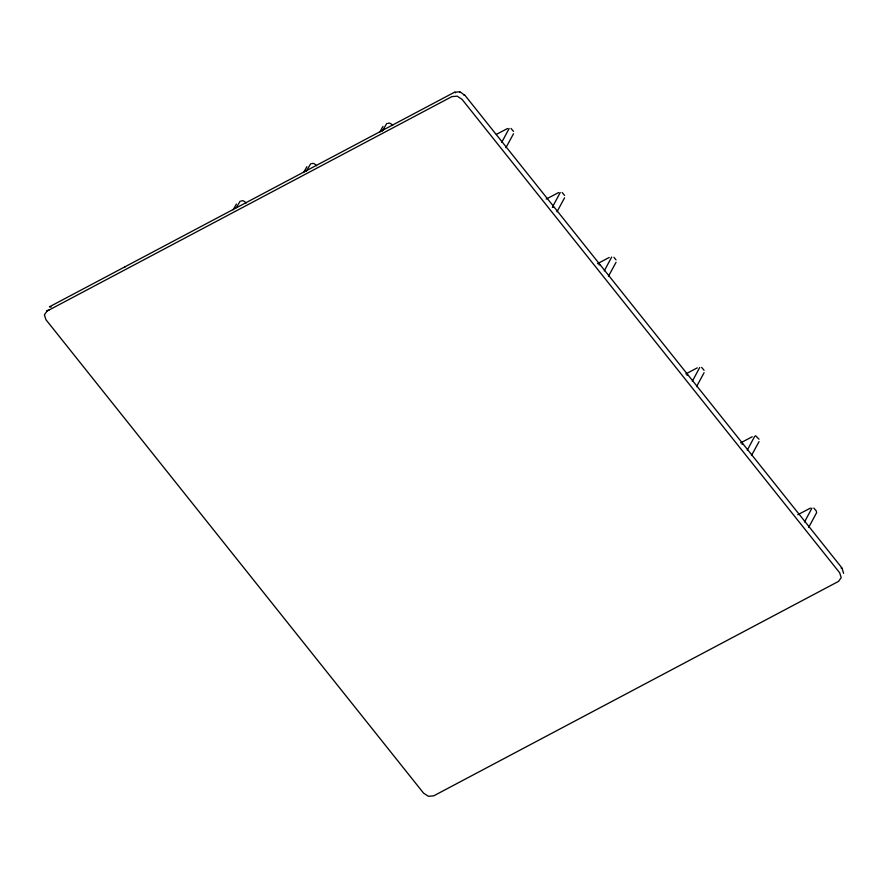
<?xml version="1.0" encoding="UTF-8"?>
<svg xmlns="http://www.w3.org/2000/svg" width="888" height="888" viewBox="0 0 888 888"><rect width="100%" height="100%" fill="white"/><g stroke="black" fill="none" stroke-linecap="round" stroke-linejoin="round"><path stroke-width="1.33" d="M464.413 95.038L459.862 91.708L454.301 92.341L49.439 306.815L51.127 307.048M505.916 147.708L513.497 133.788M556.998 211.744L564.579 197.824M608.458 276.257L616.028 262.337M696.514 386.657L704.084 372.727M751.459 455.544L759.04 441.614M808.724 527.328L816.616 512.654L816.294 510.977L813.841 508.058M233.144 209.834L236.419 204.018M236.297 207.67L240.204 201.099M303.618 172.505L306.893 166.678M306.105 171.506L310.678 163.769M379.709 132.201L382.972 126.374M382.195 131.202L386.768 123.465M501.731 142.346L509.146 128.516M552.802 206.382L560.228 192.552M604.262 270.896L611.677 257.065M692.318 381.296L699.733 367.454M747.263 450.183L754.689 436.352M804.528 521.966L811.943 508.136M459.584 91.897L459.884 92.463M463.88 95.049L464.457 94.683L841.979 567.987L843.6 573.348M46.798 310.567L48.94 310.156M496.37 134.377L507.636 128.471M546.176 199.09L558.719 192.518M597.502 263.669L609.212 257.464M685.814 373.926L697.269 367.865M740.636 442.879L752.225 436.752M797.768 514.74L810.433 508.103M124.664 266.955L125.286 266.711M841.136 568.009L842.046 568.475M598.834 264.746L599.7 264.768M686.89 375.147L687.756 375.169M741.835 444.033L742.701 444.056M755.544 435.719L759.029 439.183M511.033 128.438L513.486 131.357M562.115 192.474L564.568 195.393M701.631 367.377L704.084 370.296M454.845 92.13L455.511 92.818M392.651 125.441L391.641 124.364A5.983 3.23 62.1 0 0 387.856 123.421M316.561 165.745L315.562 164.668A5.983 3.23 62.1 0 0 311.766 163.736M246.098 203.075L245.088 201.998A5.983 3.23 62.1 0 0 241.292 201.065M613.941 257.287L616.028 259.907M553.268 207.071A6.938 3.752 62.1 0 1 552.358 207.437M47.042 311.089L44.4 314.84L45.954 319.713L423.587 793.162L428.416 796.292L433.699 795.848L838.561 581.374L841.202 577.622L839.648 572.749L462.015 99.312L457.176 96.17L451.892 96.614L47.042 311.089"/></g></svg>
